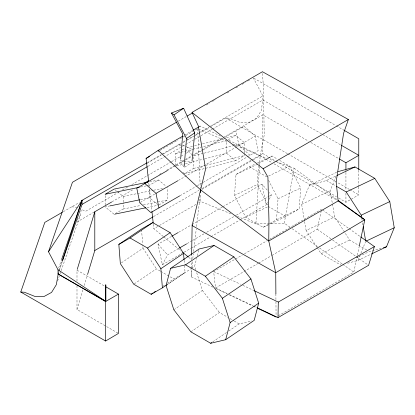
<?xml version="1.0" encoding="UTF-8"?>
<svg xmlns="http://www.w3.org/2000/svg" width="415" height="415" viewBox="0 0 415 415"><rect width="100%" height="100%" fill="white"/><g stroke="black" fill="none" stroke-linecap="round" stroke-linejoin="round"><path stroke-width="0.31" stroke-dasharray="2.08 1.56" d="M105.145 204.989L105.171 194.277M110.203 205.845L105.14 206.878L114.146 214.265L123.182 209.046L123.198 202.748M123.198 202.115L123.214 196.445L118.208 192.342M157.959 204.797L149.452 197.82L149.473 189.629M149.483 186.48L149.483 185.22L158.52 180.001L166.026 186.159M158.992 204.901L167.499 199.989L167.525 187.388M175.452 165.658L175.478 153.685L181.324 150.308M182.953 172.443L184.457 173.672L193.494 168.454L193.52 155.853L203.506 153.311M244.663 153.55L244.658 155.438L235.621 160.657L226.616 153.27L226.647 140.669L201.685 147.019M244.663 152.917L244.689 142.838L235.684 135.451L225.698 137.993M212.895 287.118L191.248 276.872L191.382 269.179M191.393 268.536L191.502 262.124M191.548 259.562L191.621 255.075M290.064 227.249L284.265 223.166L255.884 223.939L259.453 166.726M259.494 166.083L260.132 155.796L264.231 135.108L263.426 88.11L262.446 71.733M279.679 160.408L289.473 166.067L300.714 187.959L299.199 208.87L285.811 216.547L263.141 227.342L245.727 217.289L234.485 195.392L236.005 174.482L249.394 166.809L255.204 164.039M285.811 216.547L268.396 206.488L257.155 184.597L258.488 166.223M269.838 223.503L276.53 219.665L278.05 198.759L268.583 180.318M191.248 276.872L191.813 269.937M192.015 267.416L192.529 261.113M180.504 160.745L191.906 162.27L184.078 167.655L180.504 160.745L180.608 159.474M192.804 258.561L193.328 254.079M193.629 251.521L196.248 229.106M196.549 226.543L199.989 197.089M61.187 270.637L80.396 215.058L81.262 209.409M284.265 223.166L294.105 168.231L275.301 161.347M278.309 315.737L353.824 272.141L357.258 255.744M357.388 255.111L359.369 245.654M271.991 255.386L317.278 229.241L321.329 210.509M195.776 269.823L194.614 266.186L196.694 258.213M197.333 255.759L198.93 249.623M117.886 333.1L76.993 309.486L82.927 289.831M84.224 285.53L87.378 275.083M76.993 281.121L76.993 270.165L77.366 268.936M59.034 270.782L62.234 260.978M58.665 267.966L61.404 260.044M58.608 272.183L59.298 270.191M59.454 269.74L62.458 261.051M57.602 281.022L59.288 276.136M60.134 273.693L60.979 271.249M304.491 220.91L301.648 204.336L309.408 185.261L336.778 172.225M366.71 249.939L349.663 240.098L334.661 216.879L330.184 190.744L336.249 175.841M347.614 263.266L357.958 260.397L359.655 256.221M360.863 253.243L365.714 241.323M171.437 236.451L158.027 244.191L162.384 264.739L167.593 254.857L178.761 248.409M240.031 219.914L266.285 204.756L267.727 202.012M269.174 199.267L271.488 194.874L269.408 192.555M77.216 220.209L80.396 215.058M199.397 126.917L200.263 126.046L220.412 136.058M121.403 262.866L143.014 248.201L142.76 245.011M134.263 283.881L156.403 268.858L160.211 271.057M162.747 286.423L164.859 284.991M167.494 283.206L173.818 278.911L185.059 272.479L184.452 264.817M167.136 284.638L185.059 272.479M166.078 285.546L190.916 268.697M191.445 268.339L194.614 266.186M173.838 309.787L202.375 290.433L196.554 272.25M190.869 331.834L219.405 312.479L227.653 317.242M212.776 341.83L226.517 332.514M228.634 331.077L239.201 323.908L251.703 320.945M178.263 121.18L186.102 116.657M206.26 105.016L209.617 103.081M212.418 101.462L215.779 99.522M226.974 93.059L229.215 91.767M235.933 87.887L238.174 86.595M242.09 84.333L245.452 82.393M247.688 81.096L249.929 79.805M184.54 135.119L192.399 130.58M199.138 126.694L200.263 126.046M157.861 151.641L159.542 150.671M160.102 150.349L165.71 147.112M166.27 146.791L170.757 144.197M171.317 143.875L178.04 139.99M180.286 138.698L182.527 137.401M183.088 137.08L185.329 135.783M185.889 135.461L197.659 128.666L227.13 141.463M147.543 162.514L161.539 154.437M162.099 154.11L181.132 143.123M183.373 141.831L185.614 140.535M186.174 140.213L193.452 136.011M195.688 134.719L198.489 133.101M199.05 132.779L209.129 126.959M209.689 126.637L262.877 95.927L253.29 77.864M63.313 211.712L79.286 202.494M147.128 163.323L161.144 155.231M163.386 153.934L182.144 143.108M182.699 142.786L184.929 141.499M187.16 140.208L194.412 136.021M194.972 135.7L208.916 127.649M211.147 126.362L225.651 117.99L229.313 118.197L239.683 122.342L249.042 122.404L256.47 118.374L261.237 110.649L262.877 99.979L262.877 95.927M147.901 166.363L180.572 147.496M182.501 146.381L194.225 139.616M194.785 139.29L211.925 129.397M212.485 129.07L262.877 99.979L340.834 144.985M181.858 150.002L184.514 148.466M119.121 191.948L85.76 211.214L81.724 209.601M122.472 190.018L127.493 187.118M131.804 184.628L171.229 161.866M171.587 161.658L183.964 154.51M186.117 153.27L192.83 149.395M76.744 222.139L94.044 212.148M111.905 201.84L133.672 189.271M159.35 174.445L161.02 173.48M166.602 170.259L262.799 114.763L308.553 141.178M167.312 170.591L175.452 165.891M176.012 165.569L184.981 160.392M185.541 160.066L191.414 156.678M193.385 155.537L223.088 138.387M225.039 137.261L244.098 126.259L255.184 136.089L258.151 150.603L248.357 156.263M228.24 139.751L235.684 135.451M140.312 202.411L154.883 193.997M178.398 180.421L255.184 136.089M179.98 195.74L196.793 186.034M197.353 185.707L202.665 182.642M203.226 182.315L248.066 156.429M153.597 216.563L198.956 190.376M202.318 188.436L251.039 160.309M251.599 159.988L262.799 153.519L262.799 114.763M201.934 189.401L252.86 159.998M253.42 159.676L260.132 155.796L274.694 161.124M163.277 236.462L153.841 228.727L158.878 225.817M159.438 225.495L196.399 204.154M198.64 202.862L200.881 201.571L231.368 213.969M178.699 232.255L191.543 224.837M192.104 224.515L222.269 207.101M222.824 206.779L261.927 184.203L267.748 190.698M187.139 243.569L192.171 240.669M192.726 240.347L204.46 233.572M206.691 232.281L235.741 215.515M236.296 215.193L268.697 196.487M269.252 196.165L271.488 194.874M162.384 264.739L181.936 253.456M184.172 252.164L190.874 248.295M191.434 247.973L210.426 237.007M210.981 236.685L239.471 220.235M227.202 293.524L215.52 287.989L213.658 271.581L234.911 259.308M235.471 258.986L242.184 255.111M244.419 253.819L267.348 240.581M269.589 239.289L321.604 209.259M338.682 198.012L345.934 202.261L358.778 194.848L358.778 187.077M215.52 287.989L258.016 263.452M258.571 263.131L271.431 255.707M258.67 163.686L272.058 156.009L277.5 159.153M263.141 227.342L269.278 223.825M257.528 162.934L272.058 156.009M236.005 174.482L257.507 164.241M268.552 176.033L289.473 166.067M234.485 195.392L257.155 184.597M278.05 198.759L300.714 187.959M245.727 217.289L268.396 206.488M309.408 185.261L326.439 180.535L336.337 175.82M301.648 204.336L330.184 190.744M276.53 219.665L299.199 208.87M316.941 247.21L306.125 230.47L334.661 216.879M317.288 247.75L321.127 253.69L349.663 240.098M356.651 257.632L358.394 256.797M358.98 256.522L369.459 251.526L381.017 248.32M357.958 260.397L370.766 254.291M187.009 147.833L193.872 146.085M194.5 145.93L201.986 144.026M202.608 143.865L225.075 138.154M175.478 153.685L180.473 152.414M181.096 152.258L192.327 149.4M192.949 149.239L201.062 147.18M204.128 153.156L234.081 145.535M234.703 145.38L244.689 142.838M176.697 165.969L184.81 163.904M185.432 163.749L204.154 158.987M204.777 158.826L226.616 153.27M193.494 168.454L205.347 165.44M205.97 165.279L244.658 155.438M184.457 173.672L235.621 160.657M149.654 181.817L158.52 180.001M140.623 187.03L146.319 185.868M146.952 185.738L149.483 185.22M123.214 196.445L152.964 190.366M153.597 190.236L162.462 188.42M140.592 199.631L149.452 197.82M123.182 209.046L140.908 205.425M143.44 204.906L167.499 199.989M114.146 214.265L115.412 214.005M147.066 207.536L158.463 205.207M178.792 145.043L181.236 145.177M71.728 206.857L75.39 207.064L78.269 208.216M182.455 145.25L192.249 149.167M237.349 216.402L255.884 223.939M233.023 144.021L260.132 155.796L271.835 162.566M213.658 271.581L240.451 284.213M242.78 285.307L253.845 290.526M216.402 288.783L226.932 293.768M229.272 294.873L252.673 305.954M253.259 306.229L256.185 307.614M229.537 294.629L252.891 305.705M253.477 305.985L256.397 307.365M229.044 140.348L260.132 155.796M253.85 78.191L335.771 125.486M336.332 125.812L344.185 130.346M310.783 142.464L338.682 158.572M225.651 117.99L287.216 153.534M287.777 153.856L349.274 189.359M349.835 189.686L358.778 194.848M326.439 180.535L335.787 185.936M249.394 166.809L266.809 176.863M321.127 253.69L340.928 265.118M160.755 271.374L173.818 278.911M229.853 318.513L233.702 320.733M234.252 321.049L239.201 323.908M76.993 270.165L105.005 286.334M274.066 163.858L337.042 200.289M262.799 153.519L275.072 160.714M275.633 161.046L336.451 196.7M317.278 229.241L332.088 239.652M332.617 240.026L368.587 265.31M292.17 228.732L317.465 246.541M319.571 248.025L342.23 263.982M342.759 264.35L353.824 272.141M322.657 210.006L348.527 228.292M349.057 228.665L360.142 236.503M294.105 168.231L337.032 199.548M185.017 148.881L192.021 154.624M115.204 189.883L116.205 190.703M163.775 236.872L181.158 251.122M188.607 257.227L191.59 259.671M250.038 155.293L238.952 145.463L235.979 130.943M158.027 244.191L167.593 254.857M202.375 290.433L219.405 312.479M143.014 248.201L156.403 268.858M261.927 184.203L266.285 204.756M361.89 219.011L362.113 220.282M362.549 222.834L362.985 225.387M304.6 221.548L306.125 230.47M148.767 182.719L149.12 185.915M149.473 189.11L151.864 210.836M153.343 224.256L153.841 228.727M184.099 260.345L184.4 264.179M141.546 229.687L142.713 244.373M197.659 128.666L200.279 188.021M200.595 195.117L200.881 201.571M275.892 293.919L275.949 300.979M275.954 301.622L276.063 315.748M358.778 170.238L358.778 186.428M345.934 169.885L345.934 171.826M345.934 172.474L345.934 190.604M345.934 193.198L345.934 202.261M76.993 285.634L76.993 309.486"/><path stroke-width="0.62" d="M191.637 254.431L192.129 225.578L205.596 168.957L198.246 125.74L192.026 112.392L262.446 71.733L348.372 119.504L343.573 133.365L336.145 181.993L338.158 200.938L364.78 219.794L359.369 245.654M256.978 307.645L278.003 317.61L278.304 302.063L374.397 246.583L360.671 236.877M184.187 166.389L186.506 138.486L174.035 114.836L171.431 113.015L183.606 108.248L194.744 132.816L192.031 160.989M180.665 158.836L182.745 133.967L171.431 113.015M200.512 192.607L200.813 190.044L158.157 150.355L146.09 158.442L148.627 181.443M58.396 272.795L56.331 284.685L51.564 292.414L44.14 296.445L34.782 296.383L24.412 292.233L20.75 292.025L44.81 222.399L62.193 212.361M170.555 268.37L166.078 285.546L173.838 309.787L190.869 331.834L210.664 343.267L225.667 339.714L254.203 320.354L258.68 303.178L250.919 278.932L233.889 256.885L214.093 245.457L199.091 249.01L170.555 268.37L185.557 264.817L214.093 245.457M225.667 339.714L230.143 322.533L222.383 298.292L205.352 276.245L185.557 264.817M87.565 274.471L94.796 250.51L94.796 211.754L111.599 202.053M77.366 268.936L94.796 211.754M374.397 246.583L368.587 265.31L278.003 317.61M62.437 260.366L82.035 200.336L146.983 162.841M58.033 269.792L105.784 301.409L105.784 284.83L105.784 301.409L58.033 273.843L58.033 269.792L48.498 251.76L72.449 182.273L176.588 122.15M61.612 259.437L82.035 200.336L82.035 204.388L62.618 260.579M371.352 254.016L386.49 246.801L394.25 227.731L389.773 201.591L374.771 178.372L354.975 166.944L337.945 171.67M48.498 251.76L82.035 200.336M174.035 114.836L183.606 108.248M186.506 138.486L194.744 132.816M166.607 284.996L162.39 287.854L151.148 294.292L133.734 284.233L120.35 263.582L118.83 244.425L141.499 229.049L152.741 222.611L170.155 232.665L183.544 253.321L184.047 259.707M118.83 244.425L130.071 237.987L152.741 222.611M130.071 237.987L147.486 248.04L170.155 232.665M162.39 287.854L160.875 268.697L183.544 253.321M151.148 294.292L153.26 292.86M154.313 292.144L155.366 291.429M205.352 276.245L233.889 256.885M222.383 298.292L250.919 278.932M230.143 322.533L258.68 303.178M210.664 343.267L211.723 342.546M20.75 292.025L105.607 341.016L118.446 333.421L118.446 294.1L105.566 286.661M187.222 116.008L192.264 113.098M158.157 150.355L182.859 136.094M192.965 130.258L198.578 127.016M146.09 158.442L149.452 156.497M82.035 204.388L147.341 166.685M105.701 193.971L114.203 189.064L147.756 182.201M144.078 183.3L148.56 180.717M167.312 170.591L136.779 188.218L139.751 202.733L150.837 212.563L179.69 195.906M144.892 183.534L155.983 193.364L177.838 180.743M94.796 250.51L153.036 216.889M192.026 112.392L263.12 168.723L348.372 119.504M171.992 236.125L178.139 232.576M179.322 248.087L186.584 243.89M57.976 274.014L105.607 301.513L118.446 294.1M339.242 158.893L345.934 162.758L358.778 155.345L341.389 145.312M338.158 200.938L268.759 241.001L200.813 190.044M336.923 175.545L354.975 166.944M336.337 186.252L346.235 191.969L374.771 178.372M361.781 218.373L361.237 215.183L389.773 201.591M366.295 241.042L394.25 227.731M383.45 247.646L386.49 246.801M105.171 194.277L139.357 187.29M110.203 205.845L139.959 199.76M115.412 214.005L145.8 207.796M254.426 290.801L278.304 302.063M257.352 308.169L276.074 317.029M192.129 225.578L275.731 272.728L275.892 293.919M344.185 130.346L358.773 138.766L358.778 169.59M338.08 200.315L364.78 219.794L275.731 272.728L268.759 241.001L268.962 220.785L267.914 177.049L263.12 168.723M182.647 252.341L188.109 256.818M346.235 191.969L361.237 215.183M147.486 248.04L160.875 268.697M155.983 193.364L158.95 207.879M363.203 226.657L365.605 240.684M151.937 211.474L153.202 222.98M345.934 162.758L345.934 169.237M105.607 301.513L105.607 341.016"/></g></svg>
